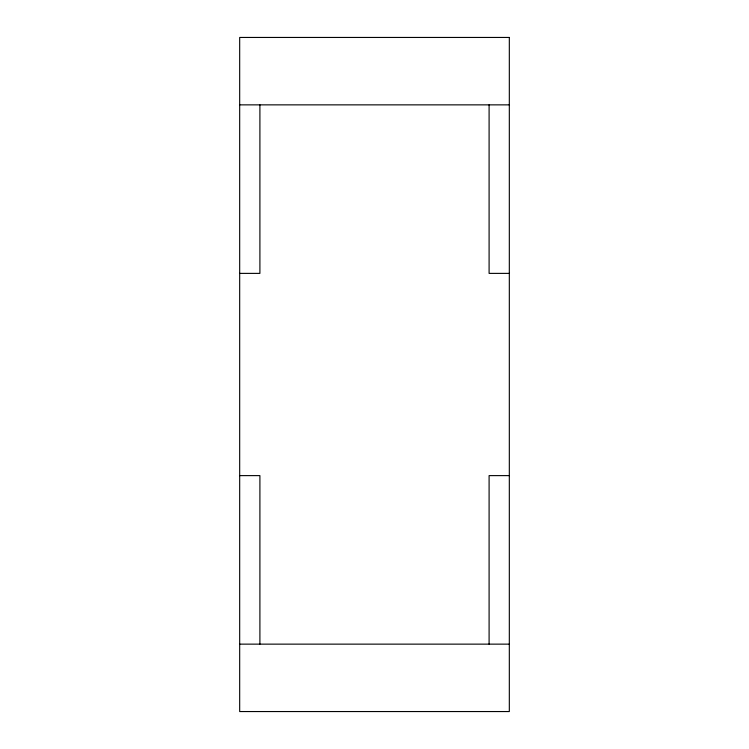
<?xml version="1.0" encoding="UTF-8"?>
<svg xmlns="http://www.w3.org/2000/svg" width="749" height="749" viewBox="0 0 749 749"><rect width="100%" height="100%" fill="white"/><g stroke="black" fill="none" stroke-linecap="round" stroke-linejoin="round"><path stroke-width="1.12" d="M239.68 104.86L509.32 104.86M239.68 273.385L259.903 273.385L259.903 104.86M509.32 273.385L489.097 273.385L489.097 104.86M239.68 475.615L259.903 475.615L259.903 644.14M509.32 475.615L489.097 475.615L489.097 644.14M239.68 644.14L509.32 644.14M509.32 37.45L239.68 37.45L239.68 711.55L509.32 711.55L509.32 37.45"/></g></svg>
